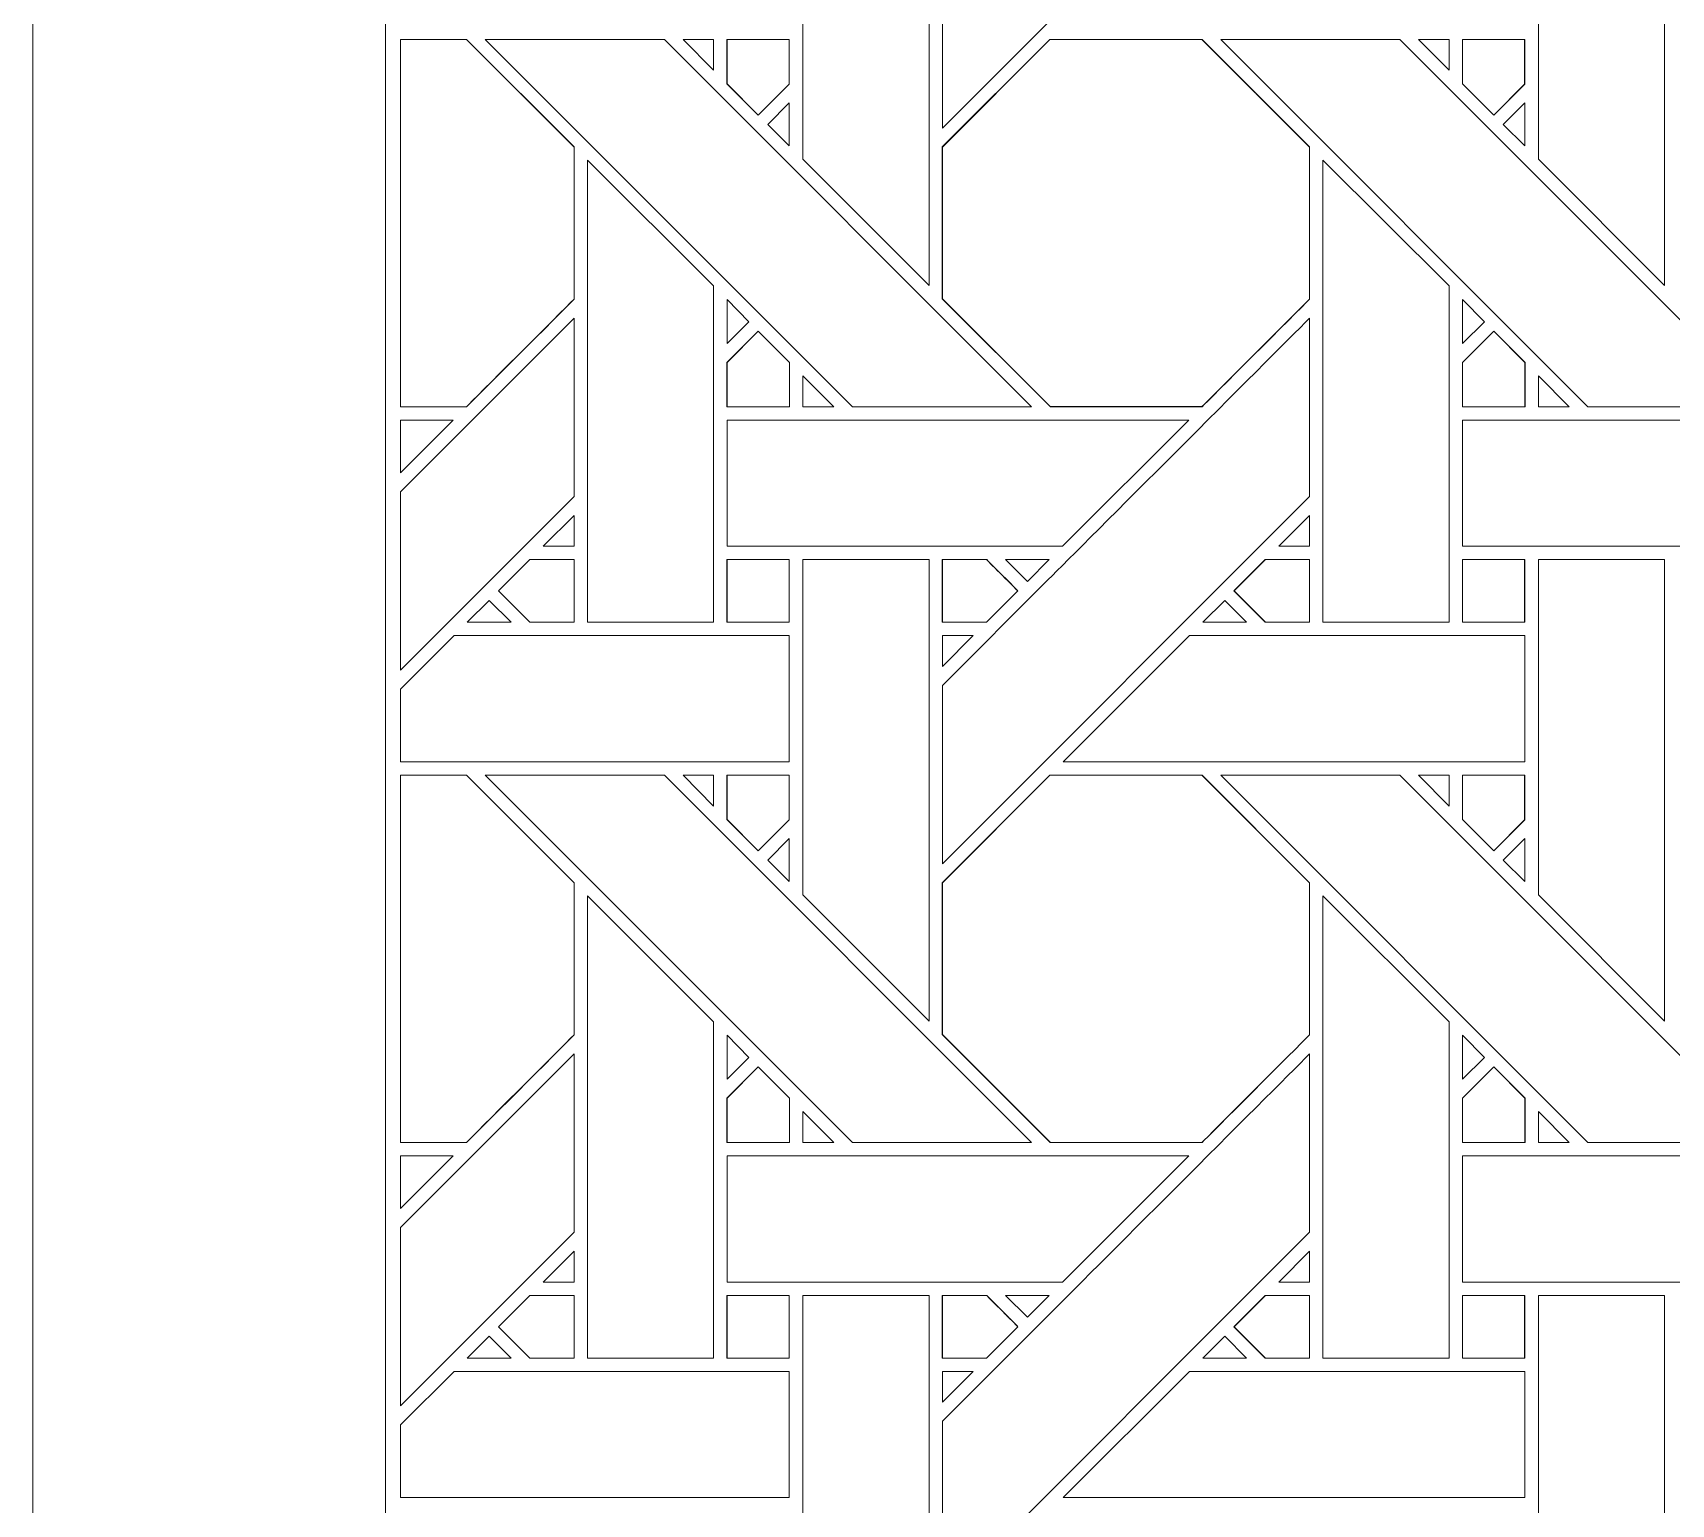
# Model space of a CAD drawing. Header units: inches. Extents: x 3.4 to 21.4, y 4.6 to 13.6.
# Drawn here: x 3.383 to 5.496, y 9.34 to 11.237 of the extents above; entities that cross this region are included whole.
import ezdxf

# ---------------------------------------------------------------- set-up
doc = ezdxf.new("R2010")
doc.units = ezdxf.units.IN
doc.header["$MEASUREMENT"] = 0
doc.layers.add('Design', color=7, linetype='Continuous', lineweight=0)

msp = doc.modelspace()

# ---------------------------------------------------------------- linework, layer by layer
at = {"layer": 'Design'}
for points, knots in [([(3.3829, 13.5948), (3.3829, 13.5948), (3.3829, 4.5948), (3.3829, 4.5948), (3.3829, 4.5948), (21.3829, 4.5948), (21.3829, 4.5948), (21.3829, 4.5948), (21.3829, 13.5948), (21.3829, 13.5948), (21.3829, 13.5948), (3.3829, 13.5948), (3.3829, 13.5948)], [0, 0, 0, 0, 1, 1, 1, 2, 2, 2, 3, 3, 3, 4, 4, 4, 4]), ([(3.8379, 13.1448), (3.8379, 13.1448), (3.8379, 5.0448), (3.8379, 5.0448), (3.8379, 5.0448), (20.9329, 5.0448), (20.9329, 5.0448), (20.9329, 5.0448), (20.9329, 13.1448), (20.9329, 13.1448), (20.9329, 13.1448), (3.8379, 13.1448), (3.8379, 13.1448)], [0, 0, 0, 0, 1, 1, 1, 2, 2, 2, 3, 3, 3, 4, 4, 4, 4]), ([(4.6925, 11.4806), (4.7419, 11.5297), (4.9744, 11.7624), (5.0299, 11.8179), (5.0299, 11.8179), (5.0299, 11.5878), (5.0299, 11.5878), (5.0299, 11.5878), (4.5562, 11.1142), (4.5562, 11.1142), (4.5562, 11.1142), (4.5562, 11.3443), (4.5562, 11.3443), (4.5562, 11.3443), (4.6925, 11.4806), (4.6925, 11.4806)], [0, 0, 0, 0, 1, 1, 1, 2, 2, 2, 3, 3, 3, 4, 4, 4, 5, 5, 5, 5]), ([(4.5391, 11.5064), (4.5391, 11.5064), (4.5391, 10.9113), (4.5391, 10.9113), (4.5391, 10.9113), (4.3762, 11.0742), (4.3762, 11.0742), (4.3762, 11.0742), (4.3762, 11.5064), (4.3762, 11.5064), (4.3762, 11.5064), (4.5391, 11.5064), (4.5391, 11.5064)], [0, 0, 0, 0, 1, 1, 1, 2, 2, 2, 3, 3, 3, 4, 4, 4, 4]), ([(5.4878, 11.5064), (5.4878, 11.5064), (5.4878, 10.9113), (5.4878, 10.9113), (5.4878, 10.9113), (5.3249, 11.0742), (5.3249, 11.0742), (5.3249, 11.0742), (5.3249, 11.5064), (5.3249, 11.5064), (5.3249, 11.5064), (5.4878, 11.5064), (5.4878, 11.5064)], [0, 0, 0, 0, 1, 1, 1, 2, 2, 2, 3, 3, 3, 4, 4, 4, 4]), ([(3.9422, 11.2286), (3.9422, 11.2286), (4.081, 11.0899), (4.081, 11.0899), (4.081, 11.0899), (4.081, 10.8936), (4.081, 10.8936), (4.0632, 10.8757), (3.9513, 10.764), (3.9423, 10.7549), (3.9423, 10.7549), (3.8572, 10.7549), (3.8572, 10.7549), (3.8572, 10.7549), (3.8572, 11.2286), (3.8572, 11.2286), (3.8572, 11.2286), (3.9422, 11.2286), (3.9422, 11.2286)], [0, 0, 0, 0, 1, 1, 1, 2, 2, 2, 3, 3, 3, 4, 4, 4, 5, 5, 5, 6, 6, 6, 6]), ([(3.9424, 11.2286), (3.9424, 11.2286), (4.0812, 11.0898), (4.0812, 11.0898), (4.0812, 11.0898), (4.0812, 10.8936), (4.0812, 10.8936), (4.0631, 10.8754), (3.9512, 10.7637), (3.9424, 10.7549), (3.9424, 10.7549), (3.8572, 10.7549), (3.8572, 10.7549), (3.8572, 10.7549), (3.8572, 11.2286), (3.8572, 11.2286), (3.8572, 11.2286), (3.9424, 11.2286), (3.9424, 11.2286)], [0, 0, 0, 0, 1, 1, 1, 2, 2, 2, 3, 3, 3, 4, 4, 4, 5, 5, 5, 6, 6, 6, 6]), ([(3.9666, 11.2285), (3.9666, 11.2285), (4.1976, 11.2285), (4.1976, 11.2285), (4.1976, 11.2285), (4.6712, 10.7549), (4.6712, 10.7549), (4.6712, 10.7549), (4.4402, 10.7549), (4.4402, 10.7549), (4.4402, 10.7549), (3.9666, 11.2285), (3.9666, 11.2285)], [0, 0, 0, 0, 1, 1, 1, 2, 2, 2, 3, 3, 3, 4, 4, 4, 4]), ([(4.2217, 11.2285), (4.2217, 11.2285), (4.2611, 11.2285), (4.2611, 11.2285), (4.2611, 11.2285), (4.2611, 11.1887), (4.2611, 11.1887), (4.2611, 11.1887), (4.2217, 11.2285), (4.2217, 11.2285)], [0, 0, 0, 0, 1, 1, 1, 2, 2, 2, 3, 3, 3, 3]), ([(4.3584, 11.2286), (4.3584, 11.2286), (4.3584, 11.171), (4.3584, 11.171), (4.3584, 11.171), (4.3185, 11.131), (4.3185, 11.131), (4.3185, 11.131), (4.2782, 11.1714), (4.2782, 11.1714), (4.2782, 11.1714), (4.2782, 11.2286), (4.2782, 11.2286), (4.2782, 11.2286), (4.3584, 11.2286), (4.3584, 11.2286)], [0, 0, 0, 0, 1, 1, 1, 2, 2, 2, 3, 3, 3, 4, 4, 4, 5, 5, 5, 5]), ([(4.3187, 11.131), (4.3187, 11.131), (4.2784, 11.1713), (4.2784, 11.1713), (4.2784, 11.1713), (4.2784, 11.2285), (4.2784, 11.2285), (4.2784, 11.2285), (4.3586, 11.2285), (4.3586, 11.2285), (4.3586, 11.2285), (4.3586, 11.1709), (4.3586, 11.1709), (4.3586, 11.1709), (4.3187, 11.131), (4.3187, 11.131)], [0, 0, 0, 0, 1, 1, 1, 2, 2, 2, 3, 3, 3, 4, 4, 4, 5, 5, 5, 5]), ([(4.6948, 11.2286), (4.6948, 11.2286), (4.891, 11.2286), (4.891, 11.2286), (4.891, 11.2286), (5.0297, 11.0899), (5.0297, 11.0899), (5.0297, 11.0899), (5.0297, 10.8936), (5.0297, 10.8936), (5.0119, 10.8757), (4.9, 10.764), (4.891, 10.755), (4.891, 10.755), (4.6953, 10.755), (4.6953, 10.755), (4.6953, 10.755), (4.5561, 10.8942), (4.5561, 10.8942), (4.5561, 10.8942), (4.5561, 11.0899), (4.5561, 11.0899), (4.5561, 11.0899), (4.6948, 11.2286), (4.6948, 11.2286)], [0, 0, 0, 0, 1, 1, 1, 2, 2, 2, 3, 3, 3, 4, 4, 4, 5, 5, 5, 6, 6, 6, 7, 7, 7, 8, 8, 8, 8]), ([(4.6949, 11.2285), (4.6949, 11.2285), (4.8911, 11.2285), (4.8911, 11.2285), (4.8911, 11.2285), (5.0299, 11.0898), (5.0299, 11.0898), (5.0299, 11.0898), (5.0299, 10.8936), (5.0299, 10.8936), (5.0121, 10.8757), (4.9002, 10.7639), (4.8912, 10.7549), (4.8912, 10.7549), (4.6955, 10.7549), (4.6955, 10.7549), (4.6955, 10.7549), (4.5562, 10.8941), (4.5562, 10.8941), (4.5562, 10.8941), (4.5562, 11.0898), (4.5562, 11.0898), (4.5562, 11.0898), (4.6949, 11.2285), (4.6949, 11.2285)], [0, 0, 0, 0, 1, 1, 1, 2, 2, 2, 3, 3, 3, 4, 4, 4, 5, 5, 5, 6, 6, 6, 7, 7, 7, 8, 8, 8, 8]), ([(5.1463, 11.2285), (5.1463, 11.2285), (5.62, 10.7549), (5.62, 10.7549), (5.62, 10.7549), (5.3889, 10.7549), (5.3889, 10.7549), (5.3889, 10.7549), (4.9154, 11.2285), (4.9154, 11.2285), (4.9154, 11.2285), (5.1463, 11.2285), (5.1463, 11.2285)], [0, 0, 0, 0, 1, 1, 1, 2, 2, 2, 3, 3, 3, 4, 4, 4, 4]), ([(5.2099, 11.2285), (5.2099, 11.2285), (5.2099, 11.1887), (5.2099, 11.1887), (5.2099, 11.1887), (5.1704, 11.2285), (5.1704, 11.2285), (5.1704, 11.2285), (5.2099, 11.2285), (5.2099, 11.2285)], [0, 0, 0, 0, 1, 1, 1, 2, 2, 2, 3, 3, 3, 3]), ([(5.3072, 11.2286), (5.3072, 11.2286), (5.3072, 11.171), (5.3072, 11.171), (5.3072, 11.171), (5.2673, 11.131), (5.2673, 11.131), (5.2673, 11.131), (5.2269, 11.1714), (5.2269, 11.1714), (5.2269, 11.1714), (5.2269, 11.2286), (5.2269, 11.2286), (5.2269, 11.2286), (5.3072, 11.2286), (5.3072, 11.2286)], [0, 0, 0, 0, 1, 1, 1, 2, 2, 2, 3, 3, 3, 4, 4, 4, 5, 5, 5, 5]), ([(5.2674, 11.131), (5.2674, 11.131), (5.2271, 11.1713), (5.2271, 11.1713), (5.2271, 11.1713), (5.2271, 11.2285), (5.2271, 11.2285), (5.2271, 11.2285), (5.3073, 11.2285), (5.3073, 11.2285), (5.3073, 11.2285), (5.3073, 11.1709), (5.3073, 11.1709), (5.3073, 11.1709), (5.2674, 11.131), (5.2674, 11.131)], [0, 0, 0, 0, 1, 1, 1, 2, 2, 2, 3, 3, 3, 4, 4, 4, 5, 5, 5, 5]), ([(4.3586, 11.1467), (4.3586, 11.1467), (4.3586, 11.0915), (4.3586, 11.0915), (4.3586, 11.0915), (4.3308, 11.1189), (4.3308, 11.1189), (4.3308, 11.1189), (4.3586, 11.1467), (4.3586, 11.1467)], [0, 0, 0, 0, 1, 1, 1, 2, 2, 2, 3, 3, 3, 3]), ([(5.3073, 11.1467), (5.3073, 11.1467), (5.3073, 11.0915), (5.3073, 11.0915), (5.3073, 11.0915), (5.2796, 11.1189), (5.2796, 11.1189), (5.2796, 11.1189), (5.3073, 11.1467), (5.3073, 11.1467)], [0, 0, 0, 0, 1, 1, 1, 2, 2, 2, 3, 3, 3, 3]), ([(4.2611, 10.9106), (4.2611, 10.9106), (4.2611, 10.4769), (4.2611, 10.4769), (4.2611, 10.4769), (4.0983, 10.4769), (4.0983, 10.4769), (4.0983, 10.4769), (4.0983, 11.0727), (4.0983, 11.0727), (4.0983, 11.0727), (4.2611, 10.9106), (4.2611, 10.9106)], [0, 0, 0, 0, 1, 1, 1, 2, 2, 2, 3, 3, 3, 4, 4, 4, 4]), ([(5.2098, 10.9106), (5.2098, 10.9106), (5.2098, 10.4769), (5.2098, 10.4769), (5.2098, 10.4769), (5.047, 10.4769), (5.047, 10.4769), (5.047, 10.4769), (5.047, 11.0727), (5.047, 11.0727), (5.047, 11.0727), (5.2098, 10.9106), (5.2098, 10.9106)], [0, 0, 0, 0, 1, 1, 1, 2, 2, 2, 3, 3, 3, 4, 4, 4, 4]), ([(4.2784, 10.8363), (4.2784, 10.8363), (4.2784, 10.8931), (4.2784, 10.8931), (4.2784, 10.8931), (4.3066, 10.8645), (4.3066, 10.8645), (4.3066, 10.8645), (4.2784, 10.8363), (4.2784, 10.8363)], [0, 0, 0, 0, 1, 1, 1, 2, 2, 2, 3, 3, 3, 3]), ([(5.2271, 10.8363), (5.2271, 10.8363), (5.2271, 10.8931), (5.2271, 10.8931), (5.2271, 10.8931), (5.2553, 10.8645), (5.2553, 10.8645), (5.2553, 10.8645), (5.2271, 10.8363), (5.2271, 10.8363)], [0, 0, 0, 0, 1, 1, 1, 2, 2, 2, 3, 3, 3, 3]), ([(4.0812, 10.8692), (4.0812, 10.8692), (4.0812, 10.6391), (4.0812, 10.6391), (4.0812, 10.6391), (3.8572, 10.4152), (3.8572, 10.4152), (3.8572, 10.4152), (3.8572, 10.6451), (3.8572, 10.6451), (3.8572, 10.6451), (4.0812, 10.8692), (4.0812, 10.8692)], [0, 0, 0, 0, 1, 1, 1, 2, 2, 2, 3, 3, 3, 4, 4, 4, 4]), ([(4.6925, 10.5319), (4.7419, 10.581), (4.9744, 10.8136), (5.0299, 10.8692), (5.0299, 10.8692), (5.0299, 10.6391), (5.0299, 10.6391), (5.0299, 10.6391), (4.5562, 10.1655), (4.5562, 10.1655), (4.5562, 10.1655), (4.5562, 10.3956), (4.5562, 10.3956), (4.5562, 10.3956), (4.6925, 10.5319), (4.6925, 10.5319)], [0, 0, 0, 0, 1, 1, 1, 2, 2, 2, 3, 3, 3, 4, 4, 4, 5, 5, 5, 5]), ([(4.2782, 10.7547), (4.2782, 10.7547), (4.2782, 10.812), (4.2782, 10.812), (4.2782, 10.812), (4.3185, 10.8523), (4.3185, 10.8523), (4.3185, 10.8523), (4.3589, 10.812), (4.3589, 10.812), (4.3589, 10.812), (4.3589, 10.7547), (4.3589, 10.7547), (4.3589, 10.7547), (4.2782, 10.7547), (4.2782, 10.7547)], [0, 0, 0, 0, 1, 1, 1, 2, 2, 2, 3, 3, 3, 4, 4, 4, 5, 5, 5, 5]), ([(4.3187, 10.8523), (4.3187, 10.8523), (4.359, 10.812), (4.359, 10.812), (4.359, 10.812), (4.359, 10.7547), (4.359, 10.7547), (4.359, 10.7547), (4.2784, 10.7547), (4.2784, 10.7547), (4.2784, 10.7547), (4.2784, 10.8119), (4.2784, 10.8119), (4.2784, 10.8119), (4.3187, 10.8523), (4.3187, 10.8523)], [0, 0, 0, 0, 1, 1, 1, 2, 2, 2, 3, 3, 3, 4, 4, 4, 5, 5, 5, 5]), ([(5.2269, 10.7547), (5.2269, 10.7547), (5.2269, 10.812), (5.2269, 10.812), (5.2269, 10.812), (5.2673, 10.8523), (5.2673, 10.8523), (5.2673, 10.8523), (5.3076, 10.812), (5.3076, 10.812), (5.3076, 10.812), (5.3076, 10.7547), (5.3076, 10.7547), (5.3076, 10.7547), (5.2269, 10.7547), (5.2269, 10.7547)], [0, 0, 0, 0, 1, 1, 1, 2, 2, 2, 3, 3, 3, 4, 4, 4, 5, 5, 5, 5]), ([(5.2674, 10.8523), (5.2674, 10.8523), (5.3078, 10.812), (5.3078, 10.812), (5.3078, 10.812), (5.3078, 10.7547), (5.3078, 10.7547), (5.3078, 10.7547), (5.2271, 10.7547), (5.2271, 10.7547), (5.2271, 10.7547), (5.2271, 10.8119), (5.2271, 10.8119), (5.2271, 10.8119), (5.2674, 10.8523), (5.2674, 10.8523)], [0, 0, 0, 0, 1, 1, 1, 2, 2, 2, 3, 3, 3, 4, 4, 4, 5, 5, 5, 5]), ([(4.416, 10.7549), (4.416, 10.7549), (4.3763, 10.7549), (4.3763, 10.7549), (4.3763, 10.7549), (4.3763, 10.7947), (4.3763, 10.7947), (4.3763, 10.7947), (4.416, 10.7549), (4.416, 10.7549)], [0, 0, 0, 0, 1, 1, 1, 2, 2, 2, 3, 3, 3, 3]), ([(5.325, 10.7549), (5.325, 10.7549), (5.325, 10.7947), (5.325, 10.7947), (5.325, 10.7947), (5.3647, 10.7549), (5.3647, 10.7549), (5.3647, 10.7549), (5.325, 10.7549), (5.325, 10.7549)], [0, 0, 0, 0, 1, 1, 1, 2, 2, 2, 3, 3, 3, 3]), ([(3.9253, 10.7376), (3.9253, 10.7376), (3.8572, 10.6695), (3.8572, 10.6695), (3.8572, 10.6695), (3.8572, 10.7376), (3.8572, 10.7376), (3.8572, 10.7376), (3.9253, 10.7376), (3.9253, 10.7376)], [0, 0, 0, 0, 1, 1, 1, 2, 2, 2, 3, 3, 3, 3]), ([(4.2784, 10.7376), (4.2784, 10.7376), (4.8741, 10.7376), (4.8741, 10.7376), (4.8741, 10.7376), (4.7113, 10.5749), (4.7113, 10.5749), (4.7113, 10.5749), (4.2784, 10.5749), (4.2784, 10.5749), (4.2784, 10.5749), (4.2784, 10.7376), (4.2784, 10.7376)], [0, 0, 0, 0, 1, 1, 1, 2, 2, 2, 3, 3, 3, 4, 4, 4, 4]), ([(5.2271, 10.5749), (5.2271, 10.5749), (5.2271, 10.7376), (5.2271, 10.7376), (5.2271, 10.7376), (5.8228, 10.7376), (5.8228, 10.7376), (5.8228, 10.7376), (5.6601, 10.5749), (5.6601, 10.5749), (5.6601, 10.5749), (5.2271, 10.5749), (5.2271, 10.5749)], [0, 0, 0, 0, 1, 1, 1, 2, 2, 2, 3, 3, 3, 4, 4, 4, 4]), ([(4.0414, 10.575), (4.0414, 10.575), (4.0812, 10.6147), (4.0812, 10.6147), (4.0812, 10.6147), (4.0812, 10.575), (4.0812, 10.575), (4.0812, 10.575), (4.0414, 10.575), (4.0414, 10.575)], [0, 0, 0, 0, 1, 1, 1, 2, 2, 2, 3, 3, 3, 3]), ([(4.9901, 10.575), (4.9901, 10.575), (5.0299, 10.6147), (5.0299, 10.6147), (5.0299, 10.6147), (5.0299, 10.575), (5.0299, 10.575), (5.0299, 10.575), (4.9901, 10.575), (4.9901, 10.575)], [0, 0, 0, 0, 1, 1, 1, 2, 2, 2, 3, 3, 3, 3]), ([(4.0239, 10.4769), (4.0239, 10.4769), (3.9835, 10.5173), (3.9835, 10.5173), (3.9835, 10.5173), (4.024, 10.5577), (4.024, 10.5577), (4.024, 10.5577), (4.081, 10.5577), (4.081, 10.5577), (4.081, 10.5577), (4.081, 10.4769), (4.081, 10.4769), (4.081, 10.4769), (4.0239, 10.4769), (4.0239, 10.4769)], [0, 0, 0, 0, 1, 1, 1, 2, 2, 2, 3, 3, 3, 4, 4, 4, 5, 5, 5, 5]), ([(3.9837, 10.5173), (3.9837, 10.5173), (4.0241, 10.5577), (4.0241, 10.5577), (4.0241, 10.5577), (4.0812, 10.5577), (4.0812, 10.5577), (4.0812, 10.5577), (4.0812, 10.4769), (4.0812, 10.4769), (4.0812, 10.4769), (4.0241, 10.4769), (4.0241, 10.4769), (4.0241, 10.4769), (3.9837, 10.5173), (3.9837, 10.5173)], [0, 0, 0, 0, 1, 1, 1, 2, 2, 2, 3, 3, 3, 4, 4, 4, 5, 5, 5, 5]), ([(4.2782, 10.5577), (4.2782, 10.5577), (4.3584, 10.5577), (4.3584, 10.5577), (4.3584, 10.5577), (4.3584, 10.4769), (4.3584, 10.4769), (4.3584, 10.4769), (4.2782, 10.4769), (4.2782, 10.4769), (4.2782, 10.4769), (4.2782, 10.5577), (4.2782, 10.5577)], [0, 0, 0, 0, 1, 1, 1, 2, 2, 2, 3, 3, 3, 4, 4, 4, 4]), ([(4.2784, 10.5577), (4.2784, 10.5577), (4.3586, 10.5577), (4.3586, 10.5577), (4.3586, 10.5577), (4.3586, 10.4769), (4.3586, 10.4769), (4.3586, 10.4769), (4.2784, 10.4769), (4.2784, 10.4769), (4.2784, 10.4769), (4.2784, 10.5577), (4.2784, 10.5577)], [0, 0, 0, 0, 1, 1, 1, 2, 2, 2, 3, 3, 3, 4, 4, 4, 4]), ([(4.5391, 10.5577), (4.5391, 10.5577), (4.5391, 9.9626), (4.5391, 9.9626), (4.5391, 9.9626), (4.3762, 10.1255), (4.3762, 10.1255), (4.3762, 10.1255), (4.3762, 10.5577), (4.3762, 10.5577), (4.3762, 10.5577), (4.5391, 10.5577), (4.5391, 10.5577)], [0, 0, 0, 0, 1, 1, 1, 2, 2, 2, 3, 3, 3, 4, 4, 4, 4]), ([(4.6131, 10.5577), (4.6183, 10.5526), (4.649, 10.5218), (4.6535, 10.5174), (4.6535, 10.5174), (4.613, 10.4769), (4.613, 10.4769), (4.613, 10.4769), (4.5561, 10.4769), (4.5561, 10.4769), (4.5561, 10.4769), (4.5561, 10.5577), (4.5561, 10.5577), (4.5561, 10.5577), (4.6131, 10.5577), (4.6131, 10.5577)], [0, 0, 0, 0, 1, 1, 1, 2, 2, 2, 3, 3, 3, 4, 4, 4, 5, 5, 5, 5]), ([(4.6378, 10.5332), (4.6378, 10.5332), (4.6536, 10.5173), (4.6536, 10.5173), (4.6536, 10.5173), (4.6132, 10.4769), (4.6132, 10.4769), (4.6132, 10.4769), (4.5562, 10.4769), (4.5562, 10.4769), (4.5562, 10.4769), (4.5562, 10.5577), (4.5562, 10.5577), (4.5562, 10.5577), (4.6133, 10.5577), (4.6133, 10.5577), (4.6187, 10.5523), (4.6285, 10.5425), (4.6378, 10.5332)], [0, 0, 0, 0, 1, 1, 1, 2, 2, 2, 3, 3, 3, 4, 4, 4, 5, 5, 5, 6, 6, 6, 6]), ([(4.6376, 10.5577), (4.6376, 10.5577), (4.6941, 10.5577), (4.6941, 10.5577), (4.6941, 10.5577), (4.6658, 10.5295), (4.6658, 10.5295), (4.6658, 10.5295), (4.6376, 10.5577), (4.6376, 10.5577)], [0, 0, 0, 0, 1, 1, 1, 2, 2, 2, 3, 3, 3, 3]), ([(4.9726, 10.4769), (4.9726, 10.4769), (4.9323, 10.5173), (4.9323, 10.5173), (4.9323, 10.5173), (4.9727, 10.5577), (4.9727, 10.5577), (4.9727, 10.5577), (5.0297, 10.5577), (5.0297, 10.5577), (5.0297, 10.5577), (5.0297, 10.4769), (5.0297, 10.4769), (5.0297, 10.4769), (4.9726, 10.4769), (4.9726, 10.4769)], [0, 0, 0, 0, 1, 1, 1, 2, 2, 2, 3, 3, 3, 4, 4, 4, 5, 5, 5, 5]), ([(5.0299, 10.5577), (5.0299, 10.5577), (5.0299, 10.4769), (5.0299, 10.4769), (5.0299, 10.4769), (4.9728, 10.4769), (4.9728, 10.4769), (4.9728, 10.4769), (4.9324, 10.5173), (4.9324, 10.5173), (4.9324, 10.5173), (4.9729, 10.5577), (4.9729, 10.5577), (4.9729, 10.5577), (5.0299, 10.5577), (5.0299, 10.5577)], [0, 0, 0, 0, 1, 1, 1, 2, 2, 2, 3, 3, 3, 4, 4, 4, 5, 5, 5, 5]), ([(5.2269, 10.5577), (5.2269, 10.5577), (5.3072, 10.5577), (5.3072, 10.5577), (5.3072, 10.5577), (5.3072, 10.4769), (5.3072, 10.4769), (5.3072, 10.4769), (5.2269, 10.4769), (5.2269, 10.4769), (5.2269, 10.4769), (5.2269, 10.5577), (5.2269, 10.5577)], [0, 0, 0, 0, 1, 1, 1, 2, 2, 2, 3, 3, 3, 4, 4, 4, 4]), ([(5.3073, 10.5577), (5.3073, 10.5577), (5.3073, 10.4769), (5.3073, 10.4769), (5.3073, 10.4769), (5.2271, 10.4769), (5.2271, 10.4769), (5.2271, 10.4769), (5.2271, 10.5577), (5.2271, 10.5577), (5.2271, 10.5577), (5.3073, 10.5577), (5.3073, 10.5577)], [0, 0, 0, 0, 1, 1, 1, 2, 2, 2, 3, 3, 3, 4, 4, 4, 4]), ([(5.4878, 10.5577), (5.4878, 10.5577), (5.4878, 9.9626), (5.4878, 9.9626), (5.4878, 9.9626), (5.3249, 10.1255), (5.3249, 10.1255), (5.3249, 10.1255), (5.3249, 10.5577), (5.3249, 10.5577), (5.3249, 10.5577), (5.4878, 10.5577), (5.4878, 10.5577)], [0, 0, 0, 0, 1, 1, 1, 2, 2, 2, 3, 3, 3, 4, 4, 4, 4]), ([(3.9998, 10.4769), (3.9998, 10.4769), (3.9433, 10.4769), (3.9433, 10.4769), (3.9433, 10.4769), (3.9716, 10.5052), (3.9716, 10.5052), (3.9716, 10.5052), (3.9998, 10.4769), (3.9998, 10.4769)], [0, 0, 0, 0, 1, 1, 1, 2, 2, 2, 3, 3, 3, 3]), ([(4.9486, 10.4769), (4.9486, 10.4769), (4.892, 10.4769), (4.892, 10.4769), (4.892, 10.4769), (4.9203, 10.5052), (4.9203, 10.5052), (4.9203, 10.5052), (4.9486, 10.4769), (4.9486, 10.4769)], [0, 0, 0, 0, 1, 1, 1, 2, 2, 2, 3, 3, 3, 3]), ([(3.9262, 10.4598), (3.9262, 10.4598), (4.3586, 10.4598), (4.3586, 10.4598), (4.3586, 10.4598), (4.3586, 10.2969), (4.3586, 10.2969), (4.3586, 10.2969), (3.8572, 10.2969), (3.8572, 10.2969), (3.8572, 10.2969), (3.8572, 10.3908), (3.8572, 10.3908), (3.8572, 10.3908), (3.9262, 10.4598), (3.9262, 10.4598)], [0, 0, 0, 0, 1, 1, 1, 2, 2, 2, 3, 3, 3, 4, 4, 4, 5, 5, 5, 5]), ([(4.596, 10.4598), (4.596, 10.4598), (4.5562, 10.4199), (4.5562, 10.4199), (4.5562, 10.4199), (4.5562, 10.4598), (4.5562, 10.4598), (4.5562, 10.4598), (4.596, 10.4598), (4.596, 10.4598)], [0, 0, 0, 0, 1, 1, 1, 2, 2, 2, 3, 3, 3, 3]), ([(5.3073, 10.4598), (5.3073, 10.4598), (5.3073, 10.2969), (5.3073, 10.2969), (5.3073, 10.2969), (4.7121, 10.2969), (4.7121, 10.2969), (4.7121, 10.2969), (4.8749, 10.4598), (4.8749, 10.4598), (4.8749, 10.4598), (5.3073, 10.4598), (5.3073, 10.4598)], [0, 0, 0, 0, 1, 1, 1, 2, 2, 2, 3, 3, 3, 4, 4, 4, 4]), ([(3.9422, 10.2798), (3.9422, 10.2798), (4.081, 10.1411), (4.081, 10.1411), (4.081, 10.1411), (4.081, 9.9449), (4.081, 9.9449), (4.0632, 9.927), (3.9513, 9.8152), (3.9423, 9.8062), (3.9423, 9.8062), (3.8572, 9.8062), (3.8572, 9.8062), (3.8572, 9.8062), (3.8572, 10.2798), (3.8572, 10.2798), (3.8572, 10.2798), (3.9422, 10.2798), (3.9422, 10.2798)], [0, 0, 0, 0, 1, 1, 1, 2, 2, 2, 3, 3, 3, 4, 4, 4, 5, 5, 5, 6, 6, 6, 6]), ([(3.9424, 10.2798), (3.9424, 10.2798), (4.0812, 10.1411), (4.0812, 10.1411), (4.0812, 10.1411), (4.0812, 9.9449), (4.0812, 9.9449), (4.0632, 9.9267), (3.9513, 9.8151), (3.9424, 9.8062), (3.9424, 9.8062), (3.8572, 9.8062), (3.8572, 9.8062), (3.8572, 9.8062), (3.8572, 10.2798), (3.8572, 10.2798), (3.8572, 10.2798), (3.9424, 10.2798), (3.9424, 10.2798)], [0, 0, 0, 0, 1, 1, 1, 2, 2, 2, 3, 3, 3, 4, 4, 4, 5, 5, 5, 6, 6, 6, 6]), ([(3.9666, 10.2798), (3.9666, 10.2798), (4.1976, 10.2798), (4.1976, 10.2798), (4.1976, 10.2798), (4.6712, 9.8062), (4.6712, 9.8062), (4.6712, 9.8062), (4.4402, 9.8062), (4.4402, 9.8062), (4.4402, 9.8062), (3.9666, 10.2798), (3.9666, 10.2798)], [0, 0, 0, 0, 1, 1, 1, 2, 2, 2, 3, 3, 3, 4, 4, 4, 4]), ([(4.2217, 10.2798), (4.2217, 10.2798), (4.2611, 10.2798), (4.2611, 10.2798), (4.2611, 10.2798), (4.2611, 10.24), (4.2611, 10.24), (4.2611, 10.24), (4.2217, 10.2798), (4.2217, 10.2798)], [0, 0, 0, 0, 1, 1, 1, 2, 2, 2, 3, 3, 3, 3]), ([(4.3584, 10.2798), (4.3584, 10.2798), (4.3584, 10.2222), (4.3584, 10.2222), (4.3584, 10.2222), (4.3185, 10.1823), (4.3185, 10.1823), (4.3185, 10.1823), (4.2782, 10.2226), (4.2782, 10.2226), (4.2782, 10.2226), (4.2782, 10.2798), (4.2782, 10.2798), (4.2782, 10.2798), (4.3584, 10.2798), (4.3584, 10.2798)], [0, 0, 0, 0, 1, 1, 1, 2, 2, 2, 3, 3, 3, 4, 4, 4, 5, 5, 5, 5]), ([(4.3187, 10.1823), (4.3187, 10.1823), (4.2784, 10.2226), (4.2784, 10.2226), (4.2784, 10.2226), (4.2784, 10.2798), (4.2784, 10.2798), (4.2784, 10.2798), (4.3586, 10.2798), (4.3586, 10.2798), (4.3586, 10.2798), (4.3586, 10.2222), (4.3586, 10.2222), (4.3586, 10.2222), (4.3187, 10.1823), (4.3187, 10.1823)], [0, 0, 0, 0, 1, 1, 1, 2, 2, 2, 3, 3, 3, 4, 4, 4, 5, 5, 5, 5]), ([(4.6948, 10.2798), (4.6948, 10.2798), (4.891, 10.2798), (4.891, 10.2798), (4.891, 10.2798), (5.0297, 10.1411), (5.0297, 10.1411), (5.0297, 10.1411), (5.0297, 9.9449), (5.0297, 9.9449), (5.0119, 9.927), (4.9, 9.8152), (4.891, 9.8062), (4.891, 9.8062), (4.6953, 9.8062), (4.6953, 9.8062), (4.6953, 9.8062), (4.5561, 9.9454), (4.5561, 9.9454), (4.5561, 9.9454), (4.5561, 10.1411), (4.5561, 10.1411), (4.5561, 10.1411), (4.6948, 10.2798), (4.6948, 10.2798)], [0, 0, 0, 0, 1, 1, 1, 2, 2, 2, 3, 3, 3, 4, 4, 4, 5, 5, 5, 6, 6, 6, 7, 7, 7, 8, 8, 8, 8]), ([(4.6949, 10.2798), (4.6949, 10.2798), (4.8911, 10.2798), (4.8911, 10.2798), (4.8911, 10.2798), (5.0299, 10.1411), (5.0299, 10.1411), (5.0299, 10.1411), (5.0299, 9.9449), (5.0299, 9.9449), (5.0119, 9.9268), (4.9, 9.815), (4.8912, 9.8062), (4.8912, 9.8062), (4.6955, 9.8062), (4.6955, 9.8062), (4.6955, 9.8062), (4.5562, 9.9454), (4.5562, 9.9454), (4.5562, 9.9454), (4.5562, 10.1411), (4.5562, 10.1411), (4.5562, 10.1411), (4.6949, 10.2798), (4.6949, 10.2798)], [0, 0, 0, 0, 1, 1, 1, 2, 2, 2, 3, 3, 3, 4, 4, 4, 5, 5, 5, 6, 6, 6, 7, 7, 7, 8, 8, 8, 8]), ([(5.1463, 10.2798), (5.1463, 10.2798), (5.62, 9.8062), (5.62, 9.8062), (5.62, 9.8062), (5.3889, 9.8062), (5.3889, 9.8062), (5.3889, 9.8062), (4.9154, 10.2798), (4.9154, 10.2798), (4.9154, 10.2798), (5.1463, 10.2798), (5.1463, 10.2798)], [0, 0, 0, 0, 1, 1, 1, 2, 2, 2, 3, 3, 3, 4, 4, 4, 4]), ([(5.2099, 10.2798), (5.2099, 10.2798), (5.2099, 10.24), (5.2099, 10.24), (5.2099, 10.24), (5.1704, 10.2798), (5.1704, 10.2798), (5.1704, 10.2798), (5.2099, 10.2798), (5.2099, 10.2798)], [0, 0, 0, 0, 1, 1, 1, 2, 2, 2, 3, 3, 3, 3]), ([(5.3072, 10.2798), (5.3072, 10.2798), (5.3072, 10.2222), (5.3072, 10.2222), (5.3072, 10.2222), (5.2673, 10.1823), (5.2673, 10.1823), (5.2673, 10.1823), (5.2269, 10.2226), (5.2269, 10.2226), (5.2269, 10.2226), (5.2269, 10.2798), (5.2269, 10.2798), (5.2269, 10.2798), (5.3072, 10.2798), (5.3072, 10.2798)], [0, 0, 0, 0, 1, 1, 1, 2, 2, 2, 3, 3, 3, 4, 4, 4, 5, 5, 5, 5]), ([(5.2674, 10.1823), (5.2674, 10.1823), (5.2271, 10.2226), (5.2271, 10.2226), (5.2271, 10.2226), (5.2271, 10.2798), (5.2271, 10.2798), (5.2271, 10.2798), (5.3073, 10.2798), (5.3073, 10.2798), (5.3073, 10.2798), (5.3073, 10.2222), (5.3073, 10.2222), (5.3073, 10.2222), (5.2674, 10.1823), (5.2674, 10.1823)], [0, 0, 0, 0, 1, 1, 1, 2, 2, 2, 3, 3, 3, 4, 4, 4, 5, 5, 5, 5]), ([(4.3586, 10.198), (4.3586, 10.198), (4.3586, 10.1428), (4.3586, 10.1428), (4.3586, 10.1428), (4.3308, 10.1702), (4.3308, 10.1702), (4.3308, 10.1702), (4.3586, 10.198), (4.3586, 10.198)], [0, 0, 0, 0, 1, 1, 1, 2, 2, 2, 3, 3, 3, 3]), ([(5.3073, 10.198), (5.3073, 10.198), (5.3073, 10.1428), (5.3073, 10.1428), (5.3073, 10.1428), (5.2796, 10.1702), (5.2796, 10.1702), (5.2796, 10.1702), (5.3073, 10.198), (5.3073, 10.198)], [0, 0, 0, 0, 1, 1, 1, 2, 2, 2, 3, 3, 3, 3]), ([(4.2611, 9.9618), (4.2611, 9.9618), (4.2611, 9.5282), (4.2611, 9.5282), (4.2611, 9.5282), (4.0983, 9.5282), (4.0983, 9.5282), (4.0983, 9.5282), (4.0983, 10.124), (4.0983, 10.124), (4.0983, 10.124), (4.2611, 9.9618), (4.2611, 9.9618)], [0, 0, 0, 0, 1, 1, 1, 2, 2, 2, 3, 3, 3, 4, 4, 4, 4]), ([(5.2098, 9.9619), (5.2098, 9.9619), (5.2098, 9.5282), (5.2098, 9.5282), (5.2098, 9.5282), (5.047, 9.5282), (5.047, 9.5282), (5.047, 9.5282), (5.047, 10.124), (5.047, 10.124), (5.047, 10.124), (5.2098, 9.9619), (5.2098, 9.9619)], [0, 0, 0, 0, 1, 1, 1, 2, 2, 2, 3, 3, 3, 4, 4, 4, 4]), ([(4.2784, 9.8876), (4.2784, 9.8876), (4.2784, 9.9444), (4.2784, 9.9444), (4.2784, 9.9444), (4.3066, 9.9158), (4.3066, 9.9158), (4.3066, 9.9158), (4.2784, 9.8876), (4.2784, 9.8876)], [0, 0, 0, 0, 1, 1, 1, 2, 2, 2, 3, 3, 3, 3]), ([(5.2271, 9.8876), (5.2271, 9.8876), (5.2271, 9.9444), (5.2271, 9.9444), (5.2271, 9.9444), (5.2553, 9.9158), (5.2553, 9.9158), (5.2553, 9.9158), (5.2271, 9.8876), (5.2271, 9.8876)], [0, 0, 0, 0, 1, 1, 1, 2, 2, 2, 3, 3, 3, 3]), ([(4.0812, 9.9204), (4.0812, 9.9204), (4.0812, 9.6904), (4.0812, 9.6904), (4.0812, 9.6904), (3.8572, 9.4665), (3.8572, 9.4665), (3.8572, 9.4665), (3.8572, 9.6964), (3.8572, 9.6964), (3.8572, 9.6964), (4.0812, 9.9204), (4.0812, 9.9204)], [0, 0, 0, 0, 1, 1, 1, 2, 2, 2, 3, 3, 3, 4, 4, 4, 4]), ([(4.6925, 9.5831), (4.7419, 9.6322), (4.9744, 9.8649), (5.0299, 9.9204), (5.0299, 9.9204), (5.0299, 9.6904), (5.0299, 9.6904), (5.0299, 9.6904), (4.5562, 9.2167), (4.5562, 9.2167), (4.5562, 9.2167), (4.5562, 9.4468), (4.5562, 9.4468), (4.5562, 9.4468), (4.6925, 9.5831), (4.6925, 9.5831)], [0, 0, 0, 0, 1, 1, 1, 2, 2, 2, 3, 3, 3, 4, 4, 4, 5, 5, 5, 5]), ([(4.2782, 9.806), (4.2782, 9.806), (4.2782, 9.8633), (4.2782, 9.8633), (4.2782, 9.8633), (4.3185, 9.9036), (4.3185, 9.9036), (4.3185, 9.9036), (4.3589, 9.8633), (4.3589, 9.8633), (4.3589, 9.8633), (4.3589, 9.806), (4.3589, 9.806), (4.3589, 9.806), (4.2782, 9.806), (4.2782, 9.806)], [0, 0, 0, 0, 1, 1, 1, 2, 2, 2, 3, 3, 3, 4, 4, 4, 5, 5, 5, 5]), ([(4.3187, 9.9036), (4.3187, 9.9036), (4.359, 9.8632), (4.359, 9.8632), (4.359, 9.8632), (4.359, 9.8059), (4.359, 9.8059), (4.359, 9.8059), (4.2784, 9.8059), (4.2784, 9.8059), (4.2784, 9.8059), (4.2784, 9.8632), (4.2784, 9.8632), (4.2784, 9.8632), (4.3187, 9.9036), (4.3187, 9.9036)], [0, 0, 0, 0, 1, 1, 1, 2, 2, 2, 3, 3, 3, 4, 4, 4, 5, 5, 5, 5]), ([(5.2269, 9.806), (5.2269, 9.806), (5.2269, 9.8633), (5.2269, 9.8633), (5.2269, 9.8633), (5.2673, 9.9036), (5.2673, 9.9036), (5.2673, 9.9036), (5.3076, 9.8633), (5.3076, 9.8633), (5.3076, 9.8633), (5.3076, 9.806), (5.3076, 9.806), (5.3076, 9.806), (5.2269, 9.806), (5.2269, 9.806)], [0, 0, 0, 0, 1, 1, 1, 2, 2, 2, 3, 3, 3, 4, 4, 4, 5, 5, 5, 5]), ([(5.2674, 9.9036), (5.2674, 9.9036), (5.3078, 9.8632), (5.3078, 9.8632), (5.3078, 9.8632), (5.3078, 9.8059), (5.3078, 9.8059), (5.3078, 9.8059), (5.2271, 9.8059), (5.2271, 9.8059), (5.2271, 9.8059), (5.2271, 9.8632), (5.2271, 9.8632), (5.2271, 9.8632), (5.2674, 9.9036), (5.2674, 9.9036)], [0, 0, 0, 0, 1, 1, 1, 2, 2, 2, 3, 3, 3, 4, 4, 4, 5, 5, 5, 5]), ([(4.416, 9.8062), (4.416, 9.8062), (4.3763, 9.8062), (4.3763, 9.8062), (4.3763, 9.8062), (4.3763, 9.846), (4.3763, 9.846), (4.3763, 9.846), (4.416, 9.8062), (4.416, 9.8062)], [0, 0, 0, 0, 1, 1, 1, 2, 2, 2, 3, 3, 3, 3]), ([(5.325, 9.8062), (5.325, 9.8062), (5.325, 9.8459), (5.325, 9.8459), (5.325, 9.8459), (5.3647, 9.8062), (5.3647, 9.8062), (5.3647, 9.8062), (5.325, 9.8062), (5.325, 9.8062)], [0, 0, 0, 0, 1, 1, 1, 2, 2, 2, 3, 3, 3, 3]), ([(3.9253, 9.7889), (3.9253, 9.7889), (3.8572, 9.7208), (3.8572, 9.7208), (3.8572, 9.7208), (3.8572, 9.7889), (3.8572, 9.7889), (3.8572, 9.7889), (3.9253, 9.7889), (3.9253, 9.7889)], [0, 0, 0, 0, 1, 1, 1, 2, 2, 2, 3, 3, 3, 3]), ([(4.2784, 9.7889), (4.2784, 9.7889), (4.8741, 9.7889), (4.8741, 9.7889), (4.8741, 9.7889), (4.7113, 9.6262), (4.7113, 9.6262), (4.7113, 9.6262), (4.2784, 9.6262), (4.2784, 9.6262), (4.2784, 9.6262), (4.2784, 9.7889), (4.2784, 9.7889)], [0, 0, 0, 0, 1, 1, 1, 2, 2, 2, 3, 3, 3, 4, 4, 4, 4]), ([(5.2271, 9.6262), (5.2271, 9.6262), (5.2271, 9.7889), (5.2271, 9.7889), (5.2271, 9.7889), (5.8228, 9.7889), (5.8228, 9.7889), (5.8228, 9.7889), (5.6601, 9.6262), (5.6601, 9.6262), (5.6601, 9.6262), (5.2271, 9.6262), (5.2271, 9.6262)], [0, 0, 0, 0, 1, 1, 1, 2, 2, 2, 3, 3, 3, 4, 4, 4, 4]), ([(4.0414, 9.6262), (4.0414, 9.6262), (4.0812, 9.666), (4.0812, 9.666), (4.0812, 9.666), (4.0812, 9.6262), (4.0812, 9.6262), (4.0812, 9.6262), (4.0414, 9.6262), (4.0414, 9.6262)], [0, 0, 0, 0, 1, 1, 1, 2, 2, 2, 3, 3, 3, 3]), ([(4.9901, 9.6262), (4.9901, 9.6262), (5.0299, 9.666), (5.0299, 9.666), (5.0299, 9.666), (5.0299, 9.6262), (5.0299, 9.6262), (5.0299, 9.6262), (4.9901, 9.6262), (4.9901, 9.6262)], [0, 0, 0, 0, 1, 1, 1, 2, 2, 2, 3, 3, 3, 3]), ([(4.0239, 9.5282), (4.0239, 9.5282), (3.9835, 9.5686), (3.9835, 9.5686), (3.9835, 9.5686), (4.024, 9.609), (4.024, 9.609), (4.024, 9.609), (4.081, 9.609), (4.081, 9.609), (4.081, 9.609), (4.081, 9.5282), (4.081, 9.5282), (4.081, 9.5282), (4.0239, 9.5282), (4.0239, 9.5282)], [0, 0, 0, 0, 1, 1, 1, 2, 2, 2, 3, 3, 3, 4, 4, 4, 5, 5, 5, 5]), ([(3.9837, 9.5685), (3.9837, 9.5685), (4.0241, 9.609), (4.0241, 9.609), (4.0241, 9.609), (4.0812, 9.609), (4.0812, 9.609), (4.0812, 9.609), (4.0812, 9.5282), (4.0812, 9.5282), (4.0812, 9.5282), (4.0241, 9.5282), (4.0241, 9.5282), (4.0241, 9.5282), (3.9837, 9.5685), (3.9837, 9.5685)], [0, 0, 0, 0, 1, 1, 1, 2, 2, 2, 3, 3, 3, 4, 4, 4, 5, 5, 5, 5]), ([(4.2782, 9.609), (4.2782, 9.609), (4.3584, 9.609), (4.3584, 9.609), (4.3584, 9.609), (4.3584, 9.5282), (4.3584, 9.5282), (4.3584, 9.5282), (4.2782, 9.5282), (4.2782, 9.5282), (4.2782, 9.5282), (4.2782, 9.609), (4.2782, 9.609)], [0, 0, 0, 0, 1, 1, 1, 2, 2, 2, 3, 3, 3, 4, 4, 4, 4]), ([(4.2784, 9.609), (4.2784, 9.609), (4.3586, 9.609), (4.3586, 9.609), (4.3586, 9.609), (4.3586, 9.5282), (4.3586, 9.5282), (4.3586, 9.5282), (4.2784, 9.5282), (4.2784, 9.5282), (4.2784, 9.5282), (4.2784, 9.609), (4.2784, 9.609)], [0, 0, 0, 0, 1, 1, 1, 2, 2, 2, 3, 3, 3, 4, 4, 4, 4]), ([(4.5391, 9.609), (4.5391, 9.609), (4.5391, 9.0138), (4.5391, 9.0138), (4.5391, 9.0138), (4.3762, 9.1768), (4.3762, 9.1768), (4.3762, 9.1768), (4.3762, 9.609), (4.3762, 9.609), (4.3762, 9.609), (4.5391, 9.609), (4.5391, 9.609)], [0, 0, 0, 0, 1, 1, 1, 2, 2, 2, 3, 3, 3, 4, 4, 4, 4]), ([(4.6131, 9.609), (4.6183, 9.6039), (4.649, 9.573), (4.6535, 9.5686), (4.6535, 9.5686), (4.613, 9.5282), (4.613, 9.5282), (4.613, 9.5282), (4.5561, 9.5282), (4.5561, 9.5282), (4.5561, 9.5282), (4.5561, 9.609), (4.5561, 9.609), (4.5561, 9.609), (4.6131, 9.609), (4.6131, 9.609)], [0, 0, 0, 0, 1, 1, 1, 2, 2, 2, 3, 3, 3, 4, 4, 4, 5, 5, 5, 5]), ([(4.6536, 9.5686), (4.6536, 9.5686), (4.6132, 9.5282), (4.6132, 9.5282), (4.6132, 9.5282), (4.5562, 9.5282), (4.5562, 9.5282), (4.5562, 9.5282), (4.5562, 9.609), (4.5562, 9.609), (4.5562, 9.609), (4.6133, 9.609), (4.6133, 9.609), (4.6186, 9.6037), (4.6493, 9.5729), (4.6536, 9.5686)], [0, 0, 0, 0, 1, 1, 1, 2, 2, 2, 3, 3, 3, 4, 4, 4, 5, 5, 5, 5]), ([(4.6376, 9.609), (4.6376, 9.609), (4.6941, 9.609), (4.6941, 9.609), (4.6941, 9.609), (4.6658, 9.5808), (4.6658, 9.5808), (4.6658, 9.5808), (4.6376, 9.609), (4.6376, 9.609)], [0, 0, 0, 0, 1, 1, 1, 2, 2, 2, 3, 3, 3, 3]), ([(4.9726, 9.5282), (4.9726, 9.5282), (4.9323, 9.5686), (4.9323, 9.5686), (4.9323, 9.5686), (4.9727, 9.609), (4.9727, 9.609), (4.9727, 9.609), (5.0297, 9.609), (5.0297, 9.609), (5.0297, 9.609), (5.0297, 9.5282), (5.0297, 9.5282), (5.0297, 9.5282), (4.9726, 9.5282), (4.9726, 9.5282)], [0, 0, 0, 0, 1, 1, 1, 2, 2, 2, 3, 3, 3, 4, 4, 4, 5, 5, 5, 5]), ([(5.0299, 9.609), (5.0299, 9.609), (5.0299, 9.5282), (5.0299, 9.5282), (5.0299, 9.5282), (4.9728, 9.5282), (4.9728, 9.5282), (4.9728, 9.5282), (4.9324, 9.5685), (4.9324, 9.5685), (4.9324, 9.5685), (4.9729, 9.609), (4.9729, 9.609), (4.9729, 9.609), (5.0299, 9.609), (5.0299, 9.609)], [0, 0, 0, 0, 1, 1, 1, 2, 2, 2, 3, 3, 3, 4, 4, 4, 5, 5, 5, 5]), ([(5.2269, 9.609), (5.2269, 9.609), (5.3072, 9.609), (5.3072, 9.609), (5.3072, 9.609), (5.3072, 9.5282), (5.3072, 9.5282), (5.3072, 9.5282), (5.2269, 9.5282), (5.2269, 9.5282), (5.2269, 9.5282), (5.2269, 9.609), (5.2269, 9.609)], [0, 0, 0, 0, 1, 1, 1, 2, 2, 2, 3, 3, 3, 4, 4, 4, 4]), ([(5.3073, 9.609), (5.3073, 9.609), (5.3073, 9.5282), (5.3073, 9.5282), (5.3073, 9.5282), (5.2271, 9.5282), (5.2271, 9.5282), (5.2271, 9.5282), (5.2271, 9.609), (5.2271, 9.609), (5.2271, 9.609), (5.3073, 9.609), (5.3073, 9.609)], [0, 0, 0, 0, 1, 1, 1, 2, 2, 2, 3, 3, 3, 4, 4, 4, 4]), ([(5.4878, 9.609), (5.4878, 9.609), (5.4878, 9.0138), (5.4878, 9.0138), (5.4878, 9.0138), (5.3249, 9.1768), (5.3249, 9.1768), (5.3249, 9.1768), (5.3249, 9.609), (5.3249, 9.609), (5.3249, 9.609), (5.4878, 9.609), (5.4878, 9.609)], [0, 0, 0, 0, 1, 1, 1, 2, 2, 2, 3, 3, 3, 4, 4, 4, 4]), ([(3.9998, 9.5282), (3.9998, 9.5282), (3.9433, 9.5282), (3.9433, 9.5282), (3.9433, 9.5282), (3.9716, 9.5564), (3.9716, 9.5564), (3.9716, 9.5564), (3.9998, 9.5282), (3.9998, 9.5282)], [0, 0, 0, 0, 1, 1, 1, 2, 2, 2, 3, 3, 3, 3]), ([(4.9486, 9.5282), (4.9486, 9.5282), (4.892, 9.5282), (4.892, 9.5282), (4.892, 9.5282), (4.9203, 9.5564), (4.9203, 9.5564), (4.9203, 9.5564), (4.9486, 9.5282), (4.9486, 9.5282)], [0, 0, 0, 0, 1, 1, 1, 2, 2, 2, 3, 3, 3, 3]), ([(3.9262, 9.511), (3.9262, 9.511), (4.3586, 9.511), (4.3586, 9.511), (4.3586, 9.511), (4.3586, 9.3482), (4.3586, 9.3482), (4.3586, 9.3482), (3.8572, 9.3482), (3.8572, 9.3482), (3.8572, 9.3482), (3.8572, 9.4421), (3.8572, 9.4421), (3.8572, 9.4421), (3.9262, 9.511), (3.9262, 9.511)], [0, 0, 0, 0, 1, 1, 1, 2, 2, 2, 3, 3, 3, 4, 4, 4, 5, 5, 5, 5]), ([(4.596, 9.511), (4.596, 9.511), (4.5562, 9.4712), (4.5562, 9.4712), (4.5562, 9.4712), (4.5562, 9.511), (4.5562, 9.511), (4.5562, 9.511), (4.596, 9.511), (4.596, 9.511)], [0, 0, 0, 0, 1, 1, 1, 2, 2, 2, 3, 3, 3, 3]), ([(5.3073, 9.511), (5.3073, 9.511), (5.3073, 9.3482), (5.3073, 9.3482), (5.3073, 9.3482), (4.7121, 9.3482), (4.7121, 9.3482), (4.7121, 9.3482), (4.8749, 9.511), (4.8749, 9.511), (4.8749, 9.511), (5.3073, 9.511), (5.3073, 9.511)], [0, 0, 0, 0, 1, 1, 1, 2, 2, 2, 3, 3, 3, 4, 4, 4, 4])]:
    msp.add_open_spline(points, degree=3, knots=knots, dxfattribs=at)

doc.saveas('drawing.dxf')
